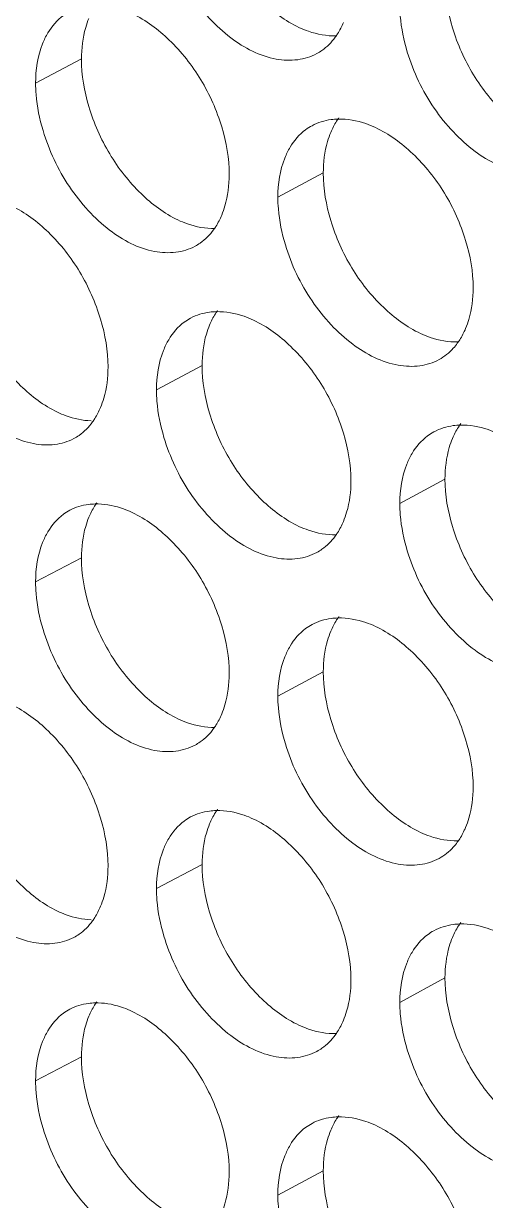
# Model space of a CAD drawing. Header units: millimetres. Extents: x 1177 to 4147, y 93 to 2194.
# Drawn here: x 2592.06 to 2599.35, y 925.08 to 943.65 of the extents above; entities that cross this region are included whole.
import ezdxf

# ---------------------------------------------------------------- set-up
doc = ezdxf.new("R2010")
doc.units = ezdxf.units.MM
doc.header["$LTSCALE"] = 0.1
doc.layers.get('0').update_dxf_attribs({"lineweight": 13})
doc.layers.add('标注', color=251, linetype='Continuous', lineweight=9)

# ---------------------------------------------------------------- blocks, each defined once
blk = doc.blocks.new('02')
at = {"layer": '标注'}
for p, q in [((4473.382, 938.545), (4472.348, 938.002)), ((4478.835, 935.974), (4477.811, 935.426)), ((4476.103, 931.631), (4475.073, 931.086)), ((4481.579, 929.072), (4480.56, 928.522)), ((4473.382, 927.295), (4472.348, 926.752)), ((4473.382, 927.295), (4472.348, 926.752)), ((4478.835, 924.724), (4477.811, 924.176)), ((4478.835, 924.724), (4477.811, 924.176)), ((4476.103, 920.381), (4475.073, 919.836)), ((4481.579, 917.822), (4480.56, 917.272)), ((4473.382, 916.045), (4472.348, 915.502)), ((4478.835, 913.474), (4477.811, 912.926))]:
    blk.add_line(p, q, dxfattribs=at)
for centre in [(4473.723, 926.993), (4473.723, 926.993), (4473.723, 915.743)]:
    blk.add_arc(centre, 1.518, 88.601, 91.1331, dxfattribs=at)
for points, knots in [([(4476.103, 942.881), (4476.103, 942.519), (4476.235, 941.768), (4476.696, 940.725), (4477.388, 939.844), (4477.978, 939.401), (4478.287, 939.256)], [0, 0, 0, 0, 0.245956, 0.50959, 0.767992, 1, 1, 1, 1]), ([(4475.242, 941.263), (4475.375, 940.816), (4475.677, 940.175), (4476.248, 939.458), (4476.852, 938.899), (4477.551, 938.532), (4478.249, 938.501), (4478.555, 938.595), (4478.688, 938.666)], [0, 0, 0, 0, 0.290871, 0.434206, 0.570147, 0.805105, 0.906009, 1, 1, 1, 1]), ([(4481.579, 940.322), (4481.579, 939.96), (4481.713, 939.21), (4482.178, 938.168), (4482.877, 937.29), (4483.471, 936.851), (4483.783, 936.708)], [0, 0, 0, 0, 0.245602, 0.508914, 0.767364, 1, 1, 1, 1]), ([(4473.119, 939.619), (4473.069, 939.592), (4472.87, 939.468), (4472.713, 939.283), (4472.623, 939.131)], [0, 0, 0, 0, 0.243471, 1, 1, 1, 1]), ([(4476.714, 935.939), (4476.714, 936.301), (4476.581, 937.052), (4476.118, 938.095), (4475.425, 938.977), (4474.836, 939.42), (4474.527, 939.566)], [0, 0, 0, 0, 0.245829, 0.509477, 0.768016, 1, 1, 1, 1]), ([(4480.56, 939.772), (4480.56, 939.685), (4480.576, 939.323), (4480.65, 938.964), (4480.73, 938.7)], [0, 0, 0, 0, 0.238835, 1, 1, 1, 1]), ([(4473.55, 939.46), (4473.522, 939.393), (4473.42, 939.098), (4473.382, 938.784), (4473.382, 938.545)], [0, 0, 0, 0, 0.23373, 1, 1, 1, 1]), ([(4478.287, 939.256), (4478.357, 939.224), (4478.623, 939.115), (4478.913, 939.061), (4479.124, 939.066)], [0, 0, 0, 0, 0.267902, 1, 1, 1, 1]), ([(4479.104, 939.035), (4479.122, 939.06), (4479.193, 939.165), (4479.252, 939.279), (4479.289, 939.368)], [0, 0, 0, 0, 0.243086, 1, 1, 1, 1]), ([(4472.623, 939.131), (4472.578, 939.054), (4472.407, 938.702), (4472.348, 938.303), (4472.348, 938.002)], [0, 0, 0, 0, 0.229361, 1, 1, 1, 1]), ([(4478.688, 938.666), (4478.728, 938.688), (4478.887, 938.785), (4479.021, 938.922), (4479.104, 939.035)], [0, 0, 0, 0, 0.245781, 1, 1, 1, 1]), ([(4473.382, 938.545), (4473.382, 938.183), (4473.514, 937.432), (4473.973, 936.388), (4474.662, 935.505), (4475.249, 935.061), (4475.558, 934.915)], [0, 0, 0, 0, 0.246134, 0.50993, 0.768307, 1, 1, 1, 1]), ([(4480.73, 938.7), (4480.865, 938.253), (4481.171, 937.611), (4481.748, 936.896), (4482.361, 936.339), (4483.069, 935.977), (4483.772, 935.954), (4484.081, 936.051), (4484.214, 936.124)], [0, 0, 0, 0, 0.290009, 0.433078, 0.568897, 0.804139, 0.905475, 1, 1, 1, 1]), ([(4472.348, 938.002), (4472.348, 937.915), (4472.364, 937.553), (4472.437, 937.193), (4472.516, 936.929)], [0, 0, 0, 0, 0.238732, 1, 1, 1, 1]), ([(4479.168, 937.19), (4479.115, 937.189), (4478.913, 937.174), (4478.713, 937.113), (4478.581, 937.041)], [0, 0, 0, 0, 0.258529, 1, 1, 1, 1]), ([(4479.188, 937.221), (4479.17, 937.196), (4479.099, 937.091), (4479.041, 936.977), (4479.004, 936.889)], [0, 0, 0, 0, 0.243071, 1, 1, 1, 1]), ([(4480.009, 937), (4479.939, 937.033), (4479.671, 937.141), (4479.379, 937.195), (4479.168, 937.19)], [0, 0, 0, 0, 0.267982, 1, 1, 1, 1]), ([(4472.516, 936.929), (4472.649, 936.483), (4472.949, 935.842), (4473.515, 935.124), (4474.116, 934.564), (4474.81, 934.194), (4475.505, 934.16), (4475.81, 934.252), (4475.943, 934.322)], [0, 0, 0, 0, 0.291305, 0.434775, 0.570777, 0.805593, 0.906279, 1, 1, 1, 1]), ([(4478.581, 937.041), (4478.53, 937.015), (4478.333, 936.889), (4478.176, 936.705), (4478.087, 936.553)], [0, 0, 0, 0, 0.243762, 1, 1, 1, 1]), ([(4479.004, 936.889), (4478.976, 936.822), (4478.873, 936.527), (4478.835, 936.212), (4478.835, 935.974)], [0, 0, 0, 0, 0.234028, 1, 1, 1, 1]), ([(4482.215, 933.383), (4482.215, 933.745), (4482.081, 934.495), (4481.613, 935.537), (4480.914, 936.416), (4480.32, 936.856), (4480.009, 937)], [0, 0, 0, 0, 0.245474, 0.508798, 0.767386, 1, 1, 1, 1]), ([(4478.087, 936.553), (4478.041, 936.476), (4477.87, 936.124), (4477.811, 935.726), (4477.811, 935.426)], [0, 0, 0, 0, 0.229851, 1, 1, 1, 1]), ([(4476.545, 935.025), (4476.573, 935.092), (4476.676, 935.386), (4476.714, 935.7), (4476.714, 935.939)], [0, 0, 0, 0, 0.233967, 1, 1, 1, 1]), ([(4478.835, 935.974), (4478.835, 935.611), (4478.968, 934.861), (4479.431, 933.818), (4480.127, 932.939), (4480.719, 932.498), (4481.029, 932.354)], [0, 0, 0, 0, 0.245779, 0.509251, 0.767678, 1, 1, 1, 1]), ([(4477.811, 935.426), (4477.811, 935.339), (4477.827, 934.976), (4477.9, 934.617), (4477.98, 934.353)], [0, 0, 0, 0, 0.2388, 1, 1, 1, 1]), ([(4473.982, 931.601), (4473.982, 931.964), (4473.849, 932.715), (4473.388, 933.759), (4472.699, 934.642), (4472.112, 935.087), (4471.804, 935.234)], [0, 0, 0, 0, 0.246007, 0.509819, 0.768332, 1, 1, 1, 1]), ([(4476.362, 934.694), (4476.38, 934.719), (4476.451, 934.823), (4476.508, 934.936), (4476.545, 935.025)], [0, 0, 0, 0, 0.243017, 1, 1, 1, 1]), ([(4475.558, 934.915), (4475.627, 934.883), (4475.891, 934.773), (4476.181, 934.718), (4476.39, 934.723)], [0, 0, 0, 0, 0.268088, 1, 1, 1, 1]), ([(4475.943, 934.322), (4475.983, 934.344), (4476.144, 934.442), (4476.279, 934.579), (4476.362, 934.694)], [0, 0, 0, 0, 0.245619, 1, 1, 1, 1]), ([(4470.674, 934.216), (4470.674, 933.853), (4470.806, 933.102), (4471.263, 932.057), (4471.948, 931.173), (4472.533, 930.727), (4472.84, 930.581)], [0, 0, 0, 0, 0.246312, 0.510271, 0.768623, 1, 1, 1, 1]), ([(4477.98, 934.353), (4478.114, 933.906), (4478.418, 933.265), (4478.992, 932.549), (4479.601, 931.991), (4480.304, 931.626), (4481.005, 931.599), (4481.312, 931.695), (4481.445, 931.767)], [0, 0, 0, 0, 0.290439, 0.433641, 0.56952, 0.80462, 0.905741, 1, 1, 1, 1]), ([(4482.045, 932.468), (4482.073, 932.535), (4482.177, 932.829), (4482.215, 933.144), (4482.215, 933.383)], [0, 0, 0, 0, 0.234266, 1, 1, 1, 1]), ([(4476.453, 932.876), (4476.435, 932.851), (4476.365, 932.747), (4476.308, 932.634), (4476.271, 932.546)], [0, 0, 0, 0, 0.243002, 1, 1, 1, 1]), ([(4475.844, 932.702), (4475.794, 932.675), (4475.595, 932.551), (4475.439, 932.366), (4475.349, 932.214)], [0, 0, 0, 0, 0.243618, 1, 1, 1, 1]), ([(4476.424, 932.847), (4476.373, 932.846), (4476.173, 932.831), (4475.975, 932.772), (4475.844, 932.702)], [0, 0, 0, 0, 0.258513, 1, 1, 1, 1]), ([(4477.262, 932.655), (4477.192, 932.688), (4476.926, 932.797), (4476.635, 932.852), (4476.424, 932.847)], [0, 0, 0, 0, 0.268167, 1, 1, 1, 1]), ([(4479.459, 929.033), (4479.459, 929.395), (4479.325, 930.145), (4478.86, 931.188), (4478.163, 932.068), (4477.572, 932.51), (4477.262, 932.655)], [0, 0, 0, 0, 0.245651, 0.509137, 0.767701, 1, 1, 1, 1]), ([(4469.802, 932.601), (4469.934, 932.156), (4470.232, 931.515), (4470.795, 930.796), (4471.392, 930.235), (4472.082, 929.862), (4472.774, 929.825), (4473.078, 929.915), (4473.209, 929.984)], [0, 0, 0, 0, 0.291742, 0.435347, 0.571412, 0.806086, 0.906551, 1, 1, 1, 1]), ([(4476.271, 932.546), (4476.243, 932.479), (4476.14, 932.185), (4476.103, 931.87), (4476.103, 931.631)], [0, 0, 0, 0, 0.233879, 1, 1, 1, 1]), ([(4481.029, 932.354), (4481.099, 932.321), (4481.366, 932.213), (4481.658, 932.16), (4481.869, 932.165)], [0, 0, 0, 0, 0.267719, 1, 1, 1, 1]), ([(4481.857, 932.133), (4481.876, 932.158), (4481.948, 932.264), (4482.007, 932.378), (4482.045, 932.468)], [0, 0, 0, 0, 0.243157, 1, 1, 1, 1]), ([(4475.349, 932.214), (4475.303, 932.137), (4475.133, 931.785), (4475.073, 931.386), (4475.073, 931.086)], [0, 0, 0, 0, 0.229607, 1, 1, 1, 1]), ([(4481.445, 931.767), (4481.566, 931.832), (4481.713, 931.951), (4481.829, 932.094), (4481.857, 932.133)], [0, 0, 0, 0, 0.74257, 1, 1, 1, 1]), ([(4473.813, 930.688), (4473.841, 930.755), (4473.944, 931.049), (4473.982, 931.363), (4473.982, 931.601)], [0, 0, 0, 0, 0.233818, 1, 1, 1, 1]), ([(4476.103, 931.631), (4476.103, 931.269), (4476.235, 930.518), (4476.696, 929.475), (4477.388, 928.594), (4477.978, 928.151), (4478.287, 928.006)], [0, 0, 0, 0, 0.245956, 0.50959, 0.767992, 1, 1, 1, 1]), ([(4475.073, 931.086), (4475.073, 930.999), (4475.089, 930.636), (4475.163, 930.277), (4475.242, 930.013)], [0, 0, 0, 0, 0.238766, 1, 1, 1, 1]), ([(4472.84, 930.581), (4472.903, 930.55), (4473.146, 930.448), (4473.409, 930.391), (4473.602, 930.386)], [0, 0, 0, 0, 0.266746, 1, 1, 1, 1]), ([(4473.633, 930.36), (4473.65, 930.384), (4473.72, 930.488), (4473.777, 930.6), (4473.813, 930.688)], [0, 0, 0, 0, 0.242949, 1, 1, 1, 1]), ([(4473.209, 929.984), (4473.251, 930.006), (4473.413, 930.104), (4473.549, 930.244), (4473.633, 930.36)], [0, 0, 0, 0, 0.245453, 1, 1, 1, 1]), ([(4481.923, 930.29), (4481.87, 930.288), (4481.665, 930.272), (4481.463, 930.21), (4481.329, 930.137)], [0, 0, 0, 0, 0.258546, 1, 1, 1, 1]), ([(4481.935, 930.322), (4481.917, 930.297), (4481.845, 930.192), (4481.786, 930.077), (4481.749, 929.988)], [0, 0, 0, 0, 0.243142, 1, 1, 1, 1]), ([(4482.768, 930.102), (4482.697, 930.134), (4482.429, 930.242), (4482.135, 930.295), (4481.923, 930.29)], [0, 0, 0, 0, 0.267799, 1, 1, 1, 1]), ([(4475.242, 930.013), (4475.375, 929.566), (4475.677, 928.925), (4476.248, 928.208), (4476.852, 927.649), (4477.551, 927.282), (4478.249, 927.251), (4478.555, 927.345), (4478.688, 927.416)], [0, 0, 0, 0, 0.290871, 0.434206, 0.570147, 0.805105, 0.906009, 1, 1, 1, 1]), ([(4481.329, 930.137), (4481.279, 930.11), (4481.082, 929.985), (4480.926, 929.801), (4480.836, 929.649)], [0, 0, 0, 0, 0.243902, 1, 1, 1, 1]), ([(4481.749, 929.988), (4481.721, 929.921), (4481.617, 929.626), (4481.579, 929.311), (4481.579, 929.072)], [0, 0, 0, 0, 0.234177, 1, 1, 1, 1]), ([(4480.836, 929.649), (4480.791, 929.572), (4480.62, 929.22), (4480.56, 928.822), (4480.56, 928.522)], [0, 0, 0, 0, 0.230096, 1, 1, 1, 1]), ([(4479.289, 928.118), (4479.317, 928.185), (4479.421, 928.479), (4479.459, 928.794), (4479.459, 929.033)], [0, 0, 0, 0, 0.234117, 1, 1, 1, 1]), ([(4481.579, 929.072), (4481.579, 928.71), (4481.713, 927.96), (4482.178, 926.918), (4482.877, 926.04), (4483.471, 925.601), (4483.783, 925.458)], [0, 0, 0, 0, 0.245602, 0.508914, 0.767364, 1, 1, 1, 1]), ([(4473.119, 928.369), (4473.069, 928.342), (4472.87, 928.218), (4472.713, 928.033), (4472.623, 927.881)], [0, 0, 0, 0, 0.243471, 1, 1, 1, 1]), ([(4473.119, 928.369), (4473.069, 928.342), (4472.87, 928.218), (4472.713, 928.033), (4472.623, 927.881)], [0, 0, 0, 0, 0.243471, 1, 1, 1, 1]), ([(4473.693, 928.51), (4473.642, 928.509), (4473.444, 928.495), (4473.249, 928.437), (4473.119, 928.369)], [0, 0, 0, 0, 0.258498, 1, 1, 1, 1]), ([(4473.693, 928.51), (4473.642, 928.509), (4473.444, 928.495), (4473.249, 928.437), (4473.119, 928.369)], [0, 0, 0, 0, 0.258498, 1, 1, 1, 1]), ([(4473.73, 928.537), (4473.712, 928.512), (4473.643, 928.409), (4473.586, 928.297), (4473.55, 928.21)], [0, 0, 0, 0, 0.242934, 1, 1, 1, 1]), ([(4473.73, 928.537), (4473.712, 928.512), (4473.643, 928.409), (4473.586, 928.297), (4473.55, 928.21)], [0, 0, 0, 0, 0.242934, 1, 1, 1, 1]), ([(4474.527, 928.316), (4474.463, 928.347), (4474.219, 928.449), (4473.954, 928.506), (4473.76, 928.51)], [0, 0, 0, 0, 0.266809, 1, 1, 1, 1]), ([(4474.527, 928.316), (4474.463, 928.347), (4474.219, 928.449), (4473.954, 928.506), (4473.76, 928.51)], [0, 0, 0, 0, 0.266809, 1, 1, 1, 1]), ([(4480.56, 928.522), (4480.56, 928.435), (4480.576, 928.073), (4480.65, 927.714), (4480.73, 927.45)], [0, 0, 0, 0, 0.238835, 1, 1, 1, 1]), ([(4473.55, 928.21), (4473.522, 928.143), (4473.42, 927.848), (4473.382, 927.534), (4473.382, 927.295)], [0, 0, 0, 0, 0.23373, 1, 1, 1, 1]), ([(4473.55, 928.21), (4473.522, 928.143), (4473.42, 927.848), (4473.382, 927.534), (4473.382, 927.295)], [0, 0, 0, 0, 0.23373, 1, 1, 1, 1]), ([(4476.714, 924.689), (4476.714, 925.051), (4476.581, 925.802), (4476.118, 926.845), (4475.425, 927.727), (4474.836, 928.17), (4474.527, 928.316)], [0, 0, 0, 0, 0.245829, 0.509477, 0.768016, 1, 1, 1, 1]), ([(4476.714, 924.689), (4476.714, 925.051), (4476.581, 925.802), (4476.118, 926.845), (4475.425, 927.727), (4474.836, 928.17), (4474.527, 928.316)], [0, 0, 0, 0, 0.245829, 0.509477, 0.768016, 1, 1, 1, 1]), ([(4479.104, 927.785), (4479.122, 927.81), (4479.193, 927.915), (4479.252, 928.029), (4479.289, 928.118)], [0, 0, 0, 0, 0.243086, 1, 1, 1, 1]), ([(4472.623, 927.881), (4472.578, 927.804), (4472.407, 927.452), (4472.348, 927.053), (4472.348, 926.752)], [0, 0, 0, 0, 0.229361, 1, 1, 1, 1]), ([(4472.623, 927.881), (4472.578, 927.804), (4472.407, 927.452), (4472.348, 927.053), (4472.348, 926.752)], [0, 0, 0, 0, 0.229361, 1, 1, 1, 1]), ([(4478.287, 928.006), (4478.357, 927.974), (4478.623, 927.865), (4478.913, 927.811), (4479.124, 927.816)], [0, 0, 0, 0, 0.267902, 1, 1, 1, 1]), ([(4478.688, 927.416), (4478.728, 927.438), (4478.887, 927.535), (4479.021, 927.672), (4479.104, 927.785)], [0, 0, 0, 0, 0.245781, 1, 1, 1, 1]), ([(4480.73, 927.45), (4480.865, 927.003), (4481.171, 926.361), (4481.748, 925.646), (4482.361, 925.089), (4483.069, 924.727), (4483.772, 924.704), (4484.081, 924.801), (4484.214, 924.874)], [0, 0, 0, 0, 0.290009, 0.433078, 0.568897, 0.804139, 0.905475, 1, 1, 1, 1]), ([(4473.382, 927.295), (4473.382, 926.933), (4473.514, 926.182), (4473.973, 925.138), (4474.662, 924.255), (4475.249, 923.811), (4475.558, 923.665)], [0, 0, 0, 0, 0.246134, 0.50993, 0.768307, 1, 1, 1, 1]), ([(4473.382, 927.295), (4473.382, 926.933), (4473.514, 926.182), (4473.973, 925.138), (4474.662, 924.255), (4475.249, 923.811), (4475.558, 923.665)], [0, 0, 0, 0, 0.246134, 0.50993, 0.768307, 1, 1, 1, 1]), ([(4472.348, 926.752), (4472.348, 926.665), (4472.364, 926.303), (4472.437, 925.943), (4472.516, 925.679)], [0, 0, 0, 0, 0.238732, 1, 1, 1, 1]), ([(4472.348, 926.752), (4472.348, 926.665), (4472.364, 926.303), (4472.437, 925.943), (4472.516, 925.679)], [0, 0, 0, 0, 0.238732, 1, 1, 1, 1]), ([(4478.581, 925.791), (4478.53, 925.765), (4478.333, 925.639), (4478.176, 925.455), (4478.087, 925.303)], [0, 0, 0, 0, 0.243762, 1, 1, 1, 1]), ([(4478.581, 925.791), (4478.53, 925.765), (4478.333, 925.639), (4478.176, 925.455), (4478.087, 925.303)], [0, 0, 0, 0, 0.243762, 1, 1, 1, 1]), ([(4479.168, 925.94), (4479.115, 925.939), (4478.913, 925.924), (4478.713, 925.863), (4478.581, 925.791)], [0, 0, 0, 0, 0.258529, 1, 1, 1, 1]), ([(4479.168, 925.94), (4479.115, 925.939), (4478.913, 925.924), (4478.713, 925.863), (4478.581, 925.791)], [0, 0, 0, 0, 0.258529, 1, 1, 1, 1]), ([(4479.188, 925.971), (4479.17, 925.946), (4479.099, 925.841), (4479.041, 925.727), (4479.004, 925.639)], [0, 0, 0, 0, 0.243071, 1, 1, 1, 1]), ([(4479.188, 925.971), (4479.17, 925.946), (4479.099, 925.841), (4479.041, 925.727), (4479.004, 925.639)], [0, 0, 0, 0, 0.243071, 1, 1, 1, 1]), ([(4480.009, 925.75), (4479.939, 925.783), (4479.671, 925.891), (4479.379, 925.945), (4479.168, 925.94)], [0, 0, 0, 0, 0.267982, 1, 1, 1, 1]), ([(4480.009, 925.75), (4479.939, 925.783), (4479.671, 925.891), (4479.379, 925.945), (4479.168, 925.94)], [0, 0, 0, 0, 0.267982, 1, 1, 1, 1]), ([(4482.215, 922.133), (4482.215, 922.495), (4482.081, 923.245), (4481.613, 924.287), (4480.914, 925.166), (4480.32, 925.606), (4480.009, 925.75)], [0, 0, 0, 0, 0.245474, 0.508798, 0.767386, 1, 1, 1, 1]), ([(4482.215, 922.133), (4482.215, 922.495), (4482.081, 923.245), (4481.613, 924.287), (4480.914, 925.166), (4480.32, 925.606), (4480.009, 925.75)], [0, 0, 0, 0, 0.245474, 0.508798, 0.767386, 1, 1, 1, 1]), ([(4472.516, 925.679), (4472.649, 925.233), (4472.949, 924.592), (4473.515, 923.874), (4474.116, 923.314), (4474.81, 922.944), (4475.505, 922.91), (4475.81, 923.002), (4475.943, 923.072)], [0, 0, 0, 0, 0.291305, 0.434775, 0.570777, 0.805593, 0.906279, 1, 1, 1, 1]), ([(4472.516, 925.679), (4472.649, 925.233), (4472.949, 924.592), (4473.515, 923.874), (4474.116, 923.314), (4474.81, 922.944), (4475.505, 922.91), (4475.81, 923.002), (4475.943, 923.072)], [0, 0, 0, 0, 0.291305, 0.434775, 0.570777, 0.805593, 0.906279, 1, 1, 1, 1]), ([(4479.004, 925.639), (4478.976, 925.572), (4478.873, 925.277), (4478.835, 924.962), (4478.835, 924.724)], [0, 0, 0, 0, 0.234028, 1, 1, 1, 1]), ([(4479.004, 925.639), (4478.976, 925.572), (4478.873, 925.277), (4478.835, 924.962), (4478.835, 924.724)], [0, 0, 0, 0, 0.234028, 1, 1, 1, 1]), ([(4478.087, 925.303), (4478.041, 925.226), (4477.87, 924.874), (4477.811, 924.476), (4477.811, 924.176)], [0, 0, 0, 0, 0.229851, 1, 1, 1, 1]), ([(4478.087, 925.303), (4478.041, 925.226), (4477.87, 924.874), (4477.811, 924.476), (4477.811, 924.176)], [0, 0, 0, 0, 0.229851, 1, 1, 1, 1]), ([(4476.545, 923.775), (4476.573, 923.842), (4476.676, 924.136), (4476.714, 924.45), (4476.714, 924.689)], [0, 0, 0, 0, 0.233967, 1, 1, 1, 1]), ([(4476.545, 923.775), (4476.573, 923.842), (4476.676, 924.136), (4476.714, 924.45), (4476.714, 924.689)], [0, 0, 0, 0, 0.233967, 1, 1, 1, 1]), ([(4478.835, 924.724), (4478.835, 924.361), (4478.968, 923.611), (4479.431, 922.568), (4480.127, 921.689), (4480.719, 921.248), (4481.029, 921.104)], [0, 0, 0, 0, 0.245779, 0.509251, 0.767678, 1, 1, 1, 1]), ([(4478.835, 924.724), (4478.835, 924.361), (4478.968, 923.611), (4479.431, 922.568), (4480.127, 921.689), (4480.719, 921.248), (4481.029, 921.104)], [0, 0, 0, 0, 0.245779, 0.509251, 0.767678, 1, 1, 1, 1]), ([(4477.811, 924.176), (4477.811, 924.089), (4477.827, 923.726), (4477.9, 923.367), (4477.98, 923.103)], [0, 0, 0, 0, 0.2388, 1, 1, 1, 1]), ([(4477.811, 924.176), (4477.811, 924.089), (4477.827, 923.726), (4477.9, 923.367), (4477.98, 923.103)], [0, 0, 0, 0, 0.2388, 1, 1, 1, 1]), ([(4473.982, 920.351), (4473.982, 920.714), (4473.849, 921.465), (4473.388, 922.509), (4472.699, 923.392), (4472.112, 923.837), (4471.804, 923.984)], [0, 0, 0, 0, 0.246007, 0.509819, 0.768332, 1, 1, 1, 1]), ([(4475.558, 923.665), (4475.627, 923.633), (4475.891, 923.523), (4476.181, 923.468), (4476.39, 923.473)], [0, 0, 0, 0, 0.268088, 1, 1, 1, 1]), ([(4475.558, 923.665), (4475.627, 923.633), (4475.891, 923.523), (4476.181, 923.468), (4476.39, 923.473)], [0, 0, 0, 0, 0.268088, 1, 1, 1, 1]), ([(4476.362, 923.444), (4476.38, 923.469), (4476.451, 923.573), (4476.508, 923.686), (4476.545, 923.775)], [0, 0, 0, 0, 0.243017, 1, 1, 1, 1]), ([(4476.362, 923.444), (4476.38, 923.469), (4476.451, 923.573), (4476.508, 923.686), (4476.545, 923.775)], [0, 0, 0, 0, 0.243017, 1, 1, 1, 1]), ([(4475.943, 923.072), (4475.983, 923.094), (4476.144, 923.192), (4476.279, 923.329), (4476.362, 923.444)], [0, 0, 0, 0, 0.245619, 1, 1, 1, 1]), ([(4475.943, 923.072), (4475.983, 923.094), (4476.144, 923.192), (4476.279, 923.329), (4476.362, 923.444)], [0, 0, 0, 0, 0.245619, 1, 1, 1, 1]), ([(4477.98, 923.103), (4478.114, 922.656), (4478.418, 922.015), (4478.992, 921.299), (4479.601, 920.741), (4480.304, 920.376), (4481.005, 920.349), (4481.312, 920.445), (4481.445, 920.517)], [0, 0, 0, 0, 0.290439, 0.433641, 0.56952, 0.80462, 0.905741, 1, 1, 1, 1]), ([(4477.98, 923.103), (4478.114, 922.656), (4478.418, 922.015), (4478.992, 921.299), (4479.601, 920.741), (4480.304, 920.376), (4481.005, 920.349), (4481.312, 920.445), (4481.445, 920.517)], [0, 0, 0, 0, 0.290439, 0.433641, 0.56952, 0.80462, 0.905741, 1, 1, 1, 1]), ([(4470.674, 922.966), (4470.674, 922.603), (4470.806, 921.852), (4471.263, 920.807), (4471.948, 919.923), (4472.533, 919.477), (4472.84, 919.331)], [0, 0, 0, 0, 0.246312, 0.510271, 0.768623, 1, 1, 1, 1]), ([(4482.045, 921.218), (4482.073, 921.285), (4482.177, 921.579), (4482.215, 921.894), (4482.215, 922.133)], [0, 0, 0, 0, 0.234266, 1, 1, 1, 1]), ([(4482.045, 921.218), (4482.073, 921.285), (4482.177, 921.579), (4482.215, 921.894), (4482.215, 922.133)], [0, 0, 0, 0, 0.234266, 1, 1, 1, 1]), ([(4476.424, 921.597), (4476.373, 921.596), (4476.173, 921.581), (4475.975, 921.522), (4475.844, 921.452)], [0, 0, 0, 0, 0.258513, 1, 1, 1, 1]), ([(4476.453, 921.626), (4476.435, 921.601), (4476.365, 921.497), (4476.308, 921.384), (4476.271, 921.296)], [0, 0, 0, 0, 0.243002, 1, 1, 1, 1]), ([(4477.262, 921.405), (4477.192, 921.438), (4476.926, 921.547), (4476.635, 921.602), (4476.424, 921.597)], [0, 0, 0, 0, 0.268167, 1, 1, 1, 1]), ([(4469.802, 921.351), (4469.934, 920.906), (4470.232, 920.265), (4470.795, 919.546), (4471.392, 918.985), (4472.082, 918.612), (4472.774, 918.575), (4473.078, 918.665), (4473.209, 918.734)], [0, 0, 0, 0, 0.291742, 0.435347, 0.571412, 0.806086, 0.906551, 1, 1, 1, 1]), ([(4475.844, 921.452), (4475.794, 921.425), (4475.595, 921.301), (4475.439, 921.116), (4475.349, 920.964)], [0, 0, 0, 0, 0.243618, 1, 1, 1, 1]), ([(4476.271, 921.296), (4476.243, 921.229), (4476.14, 920.935), (4476.103, 920.62), (4476.103, 920.381)], [0, 0, 0, 0, 0.233879, 1, 1, 1, 1]), ([(4479.459, 917.783), (4479.459, 918.145), (4479.325, 918.895), (4478.86, 919.938), (4478.163, 920.818), (4477.572, 921.26), (4477.262, 921.405)], [0, 0, 0, 0, 0.245651, 0.509137, 0.767701, 1, 1, 1, 1]), ([(4481.857, 920.883), (4481.876, 920.908), (4481.948, 921.014), (4482.007, 921.128), (4482.045, 921.218)], [0, 0, 0, 0, 0.243157, 1, 1, 1, 1]), ([(4481.857, 920.883), (4481.876, 920.908), (4481.948, 921.014), (4482.007, 921.128), (4482.045, 921.218)], [0, 0, 0, 0, 0.243157, 1, 1, 1, 1]), ([(4475.349, 920.964), (4475.303, 920.887), (4475.133, 920.535), (4475.073, 920.136), (4475.073, 919.836)], [0, 0, 0, 0, 0.229607, 1, 1, 1, 1]), ([(4481.029, 921.104), (4481.099, 921.071), (4481.366, 920.963), (4481.658, 920.91), (4481.869, 920.915)], [0, 0, 0, 0, 0.267719, 1, 1, 1, 1]), ([(4481.029, 921.104), (4481.099, 921.071), (4481.366, 920.963), (4481.658, 920.91), (4481.869, 920.915)], [0, 0, 0, 0, 0.267719, 1, 1, 1, 1]), ([(4481.445, 920.517), (4481.566, 920.582), (4481.713, 920.701), (4481.829, 920.844), (4481.857, 920.883)], [0, 0, 0, 0, 0.74257, 1, 1, 1, 1]), ([(4481.445, 920.517), (4481.566, 920.582), (4481.713, 920.701), (4481.829, 920.844), (4481.857, 920.883)], [0, 0, 0, 0, 0.74257, 1, 1, 1, 1]), ([(4473.813, 919.438), (4473.841, 919.505), (4473.944, 919.799), (4473.982, 920.113), (4473.982, 920.351)], [0, 0, 0, 0, 0.233818, 1, 1, 1, 1]), ([(4476.103, 920.381), (4476.103, 920.019), (4476.235, 919.268), (4476.696, 918.225), (4477.388, 917.344), (4477.978, 916.901), (4478.287, 916.756)], [0, 0, 0, 0, 0.245956, 0.50959, 0.767992, 1, 1, 1, 1]), ([(4475.073, 919.836), (4475.073, 919.749), (4475.089, 919.386), (4475.163, 919.027), (4475.242, 918.763)], [0, 0, 0, 0, 0.238766, 1, 1, 1, 1]), ([(4473.633, 919.11), (4473.65, 919.134), (4473.72, 919.238), (4473.777, 919.35), (4473.813, 919.438)], [0, 0, 0, 0, 0.242949, 1, 1, 1, 1]), ([(4472.84, 919.331), (4472.903, 919.3), (4473.146, 919.198), (4473.409, 919.141), (4473.602, 919.136)], [0, 0, 0, 0, 0.266746, 1, 1, 1, 1]), ([(4473.209, 918.734), (4473.251, 918.756), (4473.413, 918.854), (4473.549, 918.994), (4473.633, 919.11)], [0, 0, 0, 0, 0.245453, 1, 1, 1, 1]), ([(4481.329, 918.887), (4481.279, 918.86), (4481.082, 918.735), (4480.926, 918.551), (4480.836, 918.399)], [0, 0, 0, 0, 0.243902, 1, 1, 1, 1]), ([(4481.923, 919.04), (4481.87, 919.038), (4481.665, 919.022), (4481.463, 918.96), (4481.329, 918.887)], [0, 0, 0, 0, 0.258546, 1, 1, 1, 1]), ([(4481.935, 919.072), (4481.917, 919.047), (4481.845, 918.942), (4481.786, 918.827), (4481.749, 918.738)], [0, 0, 0, 0, 0.243142, 1, 1, 1, 1]), ([(4482.768, 918.852), (4482.697, 918.884), (4482.429, 918.992), (4482.135, 919.045), (4481.923, 919.04)], [0, 0, 0, 0, 0.267799, 1, 1, 1, 1]), ([(4475.242, 918.763), (4475.375, 918.316), (4475.677, 917.675), (4476.248, 916.958), (4476.852, 916.399), (4477.551, 916.032), (4478.249, 916.001), (4478.555, 916.095), (4478.688, 916.166)], [0, 0, 0, 0, 0.290871, 0.434206, 0.570147, 0.805105, 0.906009, 1, 1, 1, 1]), ([(4481.749, 918.738), (4481.721, 918.671), (4481.617, 918.376), (4481.579, 918.061), (4481.579, 917.822)], [0, 0, 0, 0, 0.234177, 1, 1, 1, 1]), ([(4480.836, 918.399), (4480.791, 918.322), (4480.62, 917.97), (4480.56, 917.572), (4480.56, 917.272)], [0, 0, 0, 0, 0.230096, 1, 1, 1, 1]), ([(4479.289, 916.868), (4479.317, 916.935), (4479.421, 917.229), (4479.459, 917.544), (4479.459, 917.783)], [0, 0, 0, 0, 0.234117, 1, 1, 1, 1]), ([(4481.579, 917.822), (4481.579, 917.46), (4481.713, 916.71), (4482.178, 915.668), (4482.877, 914.79), (4483.471, 914.351), (4483.783, 914.208)], [0, 0, 0, 0, 0.245602, 0.508914, 0.767364, 1, 1, 1, 1]), ([(4473.693, 917.26), (4473.642, 917.259), (4473.444, 917.245), (4473.249, 917.187), (4473.119, 917.119)], [0, 0, 0, 0, 0.258498, 1, 1, 1, 1]), ([(4473.73, 917.287), (4473.712, 917.262), (4473.643, 917.159), (4473.586, 917.047), (4473.55, 916.96)], [0, 0, 0, 0, 0.242934, 1, 1, 1, 1]), ([(4474.527, 917.066), (4474.463, 917.097), (4474.219, 917.199), (4473.954, 917.256), (4473.76, 917.26)], [0, 0, 0, 0, 0.266809, 1, 1, 1, 1]), ([(4480.56, 917.272), (4480.56, 917.185), (4480.576, 916.823), (4480.65, 916.464), (4480.73, 916.2)], [0, 0, 0, 0, 0.238835, 1, 1, 1, 1]), ([(4473.119, 917.119), (4473.069, 917.092), (4472.87, 916.968), (4472.713, 916.783), (4472.623, 916.631)], [0, 0, 0, 0, 0.243471, 1, 1, 1, 1]), ([(4473.55, 916.96), (4473.522, 916.893), (4473.42, 916.598), (4473.382, 916.284), (4473.382, 916.045)], [0, 0, 0, 0, 0.23373, 1, 1, 1, 1]), ([(4476.714, 913.439), (4476.714, 913.801), (4476.581, 914.552), (4476.118, 915.595), (4475.425, 916.477), (4474.836, 916.92), (4474.527, 917.066)], [0, 0, 0, 0, 0.245829, 0.509477, 0.768016, 1, 1, 1, 1]), ([(4478.287, 916.756), (4478.357, 916.724), (4478.623, 916.615), (4478.913, 916.561), (4479.124, 916.566)], [0, 0, 0, 0, 0.267902, 1, 1, 1, 1]), ([(4479.104, 916.535), (4479.122, 916.56), (4479.193, 916.665), (4479.252, 916.779), (4479.289, 916.868)], [0, 0, 0, 0, 0.243086, 1, 1, 1, 1]), ([(4472.623, 916.631), (4472.578, 916.554), (4472.407, 916.202), (4472.348, 915.803), (4472.348, 915.502)], [0, 0, 0, 0, 0.229361, 1, 1, 1, 1]), ([(4478.688, 916.166), (4478.728, 916.188), (4478.887, 916.285), (4479.021, 916.422), (4479.104, 916.535)], [0, 0, 0, 0, 0.245781, 1, 1, 1, 1]), ([(4480.73, 916.2), (4480.865, 915.753), (4481.171, 915.111), (4481.748, 914.396), (4482.361, 913.839), (4483.069, 913.477), (4483.772, 913.454), (4484.081, 913.551), (4484.214, 913.624)], [0, 0, 0, 0, 0.290009, 0.433078, 0.568897, 0.804139, 0.905475, 1, 1, 1, 1]), ([(4473.382, 916.045), (4473.382, 915.683), (4473.514, 914.932), (4473.973, 913.888), (4474.662, 913.005), (4475.249, 912.561), (4475.558, 912.415)], [0, 0, 0, 0, 0.246134, 0.50993, 0.768307, 1, 1, 1, 1]), ([(4472.348, 915.502), (4472.348, 915.415), (4472.364, 915.053), (4472.437, 914.693), (4472.516, 914.429)], [0, 0, 0, 0, 0.238732, 1, 1, 1, 1]), ([(4479.168, 914.69), (4479.115, 914.689), (4478.913, 914.674), (4478.713, 914.613), (4478.581, 914.541)], [0, 0, 0, 0, 0.258529, 1, 1, 1, 1]), ([(4479.188, 914.721), (4479.17, 914.696), (4479.099, 914.591), (4479.041, 914.477), (4479.004, 914.389)], [0, 0, 0, 0, 0.243071, 1, 1, 1, 1]), ([(4480.009, 914.5), (4479.939, 914.533), (4479.671, 914.641), (4479.379, 914.695), (4479.168, 914.69)], [0, 0, 0, 0, 0.267982, 1, 1, 1, 1]), ([(4472.516, 914.429), (4472.649, 913.983), (4472.949, 913.342), (4473.515, 912.624), (4474.116, 912.064), (4474.81, 911.694), (4475.505, 911.66), (4475.81, 911.752), (4475.943, 911.822)], [0, 0, 0, 0, 0.291305, 0.434775, 0.570777, 0.805593, 0.906279, 1, 1, 1, 1]), ([(4478.581, 914.541), (4478.53, 914.515), (4478.333, 914.389), (4478.176, 914.205), (4478.087, 914.053)], [0, 0, 0, 0, 0.243762, 1, 1, 1, 1]), ([(4479.004, 914.389), (4478.976, 914.322), (4478.873, 914.027), (4478.835, 913.712), (4478.835, 913.474)], [0, 0, 0, 0, 0.234028, 1, 1, 1, 1]), ([(4482.215, 910.883), (4482.215, 911.245), (4482.081, 911.995), (4481.613, 913.037), (4480.914, 913.916), (4480.32, 914.356), (4480.009, 914.5)], [0, 0, 0, 0, 0.245474, 0.508798, 0.767386, 1, 1, 1, 1]), ([(4478.087, 914.053), (4478.041, 913.976), (4477.87, 913.624), (4477.811, 913.226), (4477.811, 912.926)], [0, 0, 0, 0, 0.229851, 1, 1, 1, 1]), ([(4476.545, 912.525), (4476.573, 912.592), (4476.676, 912.886), (4476.714, 913.2), (4476.714, 913.439)], [0, 0, 0, 0, 0.233967, 1, 1, 1, 1]), ([(4478.835, 913.474), (4478.835, 913.111), (4478.968, 912.361), (4479.431, 911.318), (4480.127, 910.439), (4480.719, 909.998), (4481.029, 909.854)], [0, 0, 0, 0, 0.245779, 0.509251, 0.767678, 1, 1, 1, 1]), ([(4477.811, 912.926), (4477.811, 912.839), (4477.827, 912.476), (4477.9, 912.117), (4477.98, 911.853)], [0, 0, 0, 0, 0.2388, 1, 1, 1, 1])]:
    blk.add_open_spline(points, degree=3, knots=knots, dxfattribs=at)

msp = doc.modelspace()

# ---------------------------------------------------------------- block references
at = {"xscale": 0.7, "yscale": 0.7, "zscale": 0.7}
msp.add_blockref('02', (-538.391, 286.112), dxfattribs=at)

doc.saveas('drawing.dxf')
